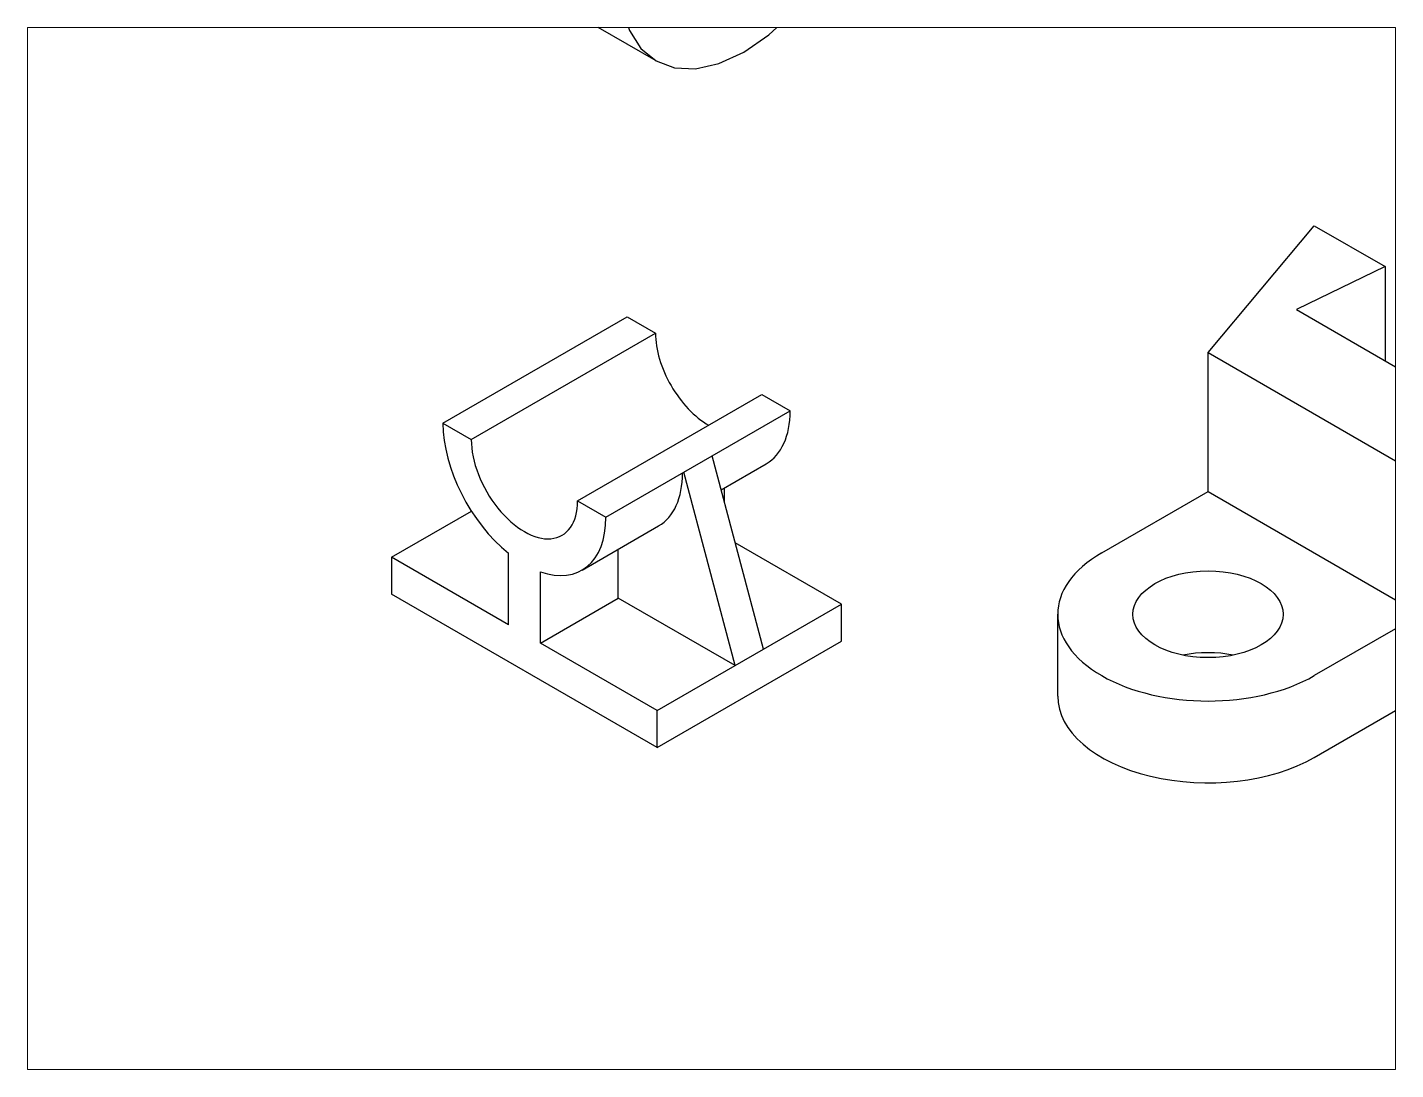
# Paper-space layout 'Layout1' of a CAD drawing. Header units: inches. Extents: x 1.05 to 9.45, y 0.8 to 7.2.
# The model-space entities are those that its viewports show. They can reach past a viewport. Long polylines and large blocks are cut down to what shows.
import ezdxf

# ---------------------------------------------------------------- set-up
doc = ezdxf.new("R2010")
doc.units = ezdxf.units.IN
doc.header["$MEASUREMENT"] = 0

msp = doc.modelspace()

# ---------------------------------------------------------------- linework, layer by layer
at = {"layer": 'Defpoints'}
for p, q in [((162.1879140164666, 198.8593419323961), (136.2071519029335, 213.8593419323961)), ((297.0851318906061, 127.5498170211504), (323.0658940041393, 158.5498170211504)), ((323.0658940041393, 158.5498170211504), (340.386402079828, 148.5498170211503)), ((340.3864020798281, 148.5498170211504), (318.7357669852171, 138.0498170211504)), ((340.386402079828, 148.5498170211503), (340.386402079828, 125.5498170211504)), ((318.735766985217, 138.0498170211504), (353.3767831365947, 118.0498170211504)), ((110.0714329412577, 110.2533871080959), (155.1047539380485, 136.2533871080959)), ((110.0714329412577, 110.2533871080959), (155.1047539380485, 136.2533871080959)), ((155.1047539380485, 136.2533871080959), (162.032957168324, 132.2533871080959)), ((116.9996361715332, 106.2533871080959), (162.032957168324, 132.2533871080959)), ((297.0851318906061, 93.54981702115037), (297.0851318906061, 127.5498170211504)), ((297.0851318906061, 127.5498170211504), (349.0466561176725, 97.54981702115039)), ((142.9803982850664, 91.25338710809594), (188.0137192818572, 117.2533871080959)), ((188.0137192818572, 117.2533871080959), (194.9419225121327, 113.2533871080959)), ((149.9086015153419, 87.25338710809592), (194.9419225121327, 113.2533871080959)), ((110.0714329412577, 110.2533871080959), (116.9996361715332, 106.2533871080959)), ((188.4467319837494, 55.00338710809592), (175.889363628875, 102.2533871080959)), ((178.0844634902876, 93.99381666939942), (189.1079042460939, 100.35820315716)), ((181.5185287534739, 51.00338710809592), (168.9611603985995, 98.25338710809592)), ((178.9204525421206, 90.84821469430292), (178.9204525421206, 94.47647517351471)), ((142.9803982850663, 91.25338710809594), (149.9086015153419, 87.25338710809592)), ((271.104369777073, 78.54981702115037), (297.0851318906062, 93.54981702115036)), ((297.0851318906061, 93.54981702115037), (349.0466561176725, 63.54981702115039)), ((97.51406458638331, 77.50338710809592), (117.0296459711884, 88.77071327400516)), ((144.0745832493031, 74.35820315716003), (162.7995728690438, 85.16908095469029)), ((207.499290867007, 66.00338710809592), (181.5401793885685, 80.99088710809593)), ((97.51406458638331, 77.50338710809592), (97.51406458638331, 68.50338710809592)), ((126.0929029112698, 61.00338710809592), (97.51406458638331, 77.50338710809592)), ((126.0929029112698, 61.00338710809592), (126.0929029112698, 78.44789997081601)), ((152.9396904285874, 67.50338710809591), (152.9396904285874, 79.47647517351471)), ((133.8871315453297, 56.50338710809592), (133.8871315453297, 73.94789997081601)), ((162.4659698702162, 31.00338710809592), (97.51406458638331, 68.50338710809592)), ((133.8871315453297, 56.50338710809592), (152.9396904285874, 67.50338710809591)), ((181.5185287534739, 51.00338710809591), (152.9396904285874, 67.50338710809591)), ((162.4659698702162, 40.00338710809592), (207.499290867007, 66.00338710809592)), ((207.499290867007, 57.00338710809592), (207.499290867007, 66.00338710809592)), ((349.0466561176725, 63.54981702115037), (323.0658940041393, 48.54981702115037)), ((162.4659698702162, 31.00338710809592), (207.499290867007, 57.00338710809592)), ((162.4659698702162, 31.00338710809592), (207.499290867007, 57.00338710809592)), ((323.0658940041393, 28.54981702115037), (375.0274182312056, 58.54981702115037)), ((162.4659698702162, 40.00338710809592), (133.8871315453297, 56.50338710809592)), ((162.4659698702162, 31.00338710809592), (162.4659698702162, 40.00338710809592)), ((162.4659698702162, 31.00338710809592), (162.4659698702162, 31.00338710809592))]:
    msp.add_line(p, q, dxfattribs=at)
msp.add_lwpolyline([(260.3427857488585, 43.54981702115037), (260.3427857488585, 63.54981702115037)], dxfattribs=at)
for centre, major_axis, ratio, start_param, end_param in [((304.2922651161388, 248.1622226793988), (21.43303524935285, -37.12310601229371), 0.5773502691896253, 3.926990816987241, 7.068583470577031), ((183.6209492658195, 235.9824479446899), (-21.43303524935283, -37.12310601229372), 0.5773502691896252, 5.497787143782139, 8.639379797371932), ((175.0233382250906, 124.7533871080959), (9.18558653543692, -15.90990257669731), 0.5773502691896256, 3.92699081698724, 5.497787143782137), ((175.0233382250906, 124.7533871080959), (14.08456602100329, -24.39518395093588), 0.5773502691896256, 6.283185307179586, 7.068583470577035), ((129.9900172282998, 98.75338710809592), (14.08456602100329, -24.39518395093588), 0.5773502691896258, 3.92699081698724, 5.300864711033092), ((129.9900172282998, 98.75338710809592), (9.18558653543692, -15.90990257669731), 0.5773502691896256, 3.92699081698724, 7.068583470577035), ((148.7150068480405, 109.5642649056262), (14.08456602100329, -24.39518395093588), 0.5773502691896256, 6.283185307179586, 7.068583470577035), ((129.9900172282998, 98.75338710809592), (14.08456602100329, -24.39518395093588), 0.5773502691896258, 5.694709576532498, 7.068583470577035), ((297.0851318906061, 63.54981702115037), (-36.74234614174767, 0), 0.5773502691896258, 5.497787143782138, 8.63937979737193), ((297.0851318906061, 43.54981702115037), (-18.37117307087383, 0), 0.5773502691896258, 10.65573737810998, 11.33541119701889), ((297.0851318906061, 43.54981702115037), (-36.74234614174767, 0), 0.5773502691896258, 6.283185307179586, 8.63937979737193)]:
    msp.add_ellipse(centre, major_axis=major_axis, ratio=ratio, start_param=start_param, end_param=end_param, dxfattribs=at)
msp.add_ellipse((297.0851318906061, 63.54981702115037), major_axis=(-18.37117307087383, 0), ratio=0.5773502691896258, dxfattribs=at)

psp = doc.layouts.get("Layout1")

# ---------------------------------------------------------------- viewports
at = {"layer": 'Defpoints'}
psp.add_viewport(center=(5.249999761581422, 3.999999761581421), size=(8.399999618530275, 6.399999618530274), view_center_point=(175.7229309959408, 79.6289338081182), view_height=254.8136425331482, dxfattribs=at)

doc.saveas('drawing.dxf')
